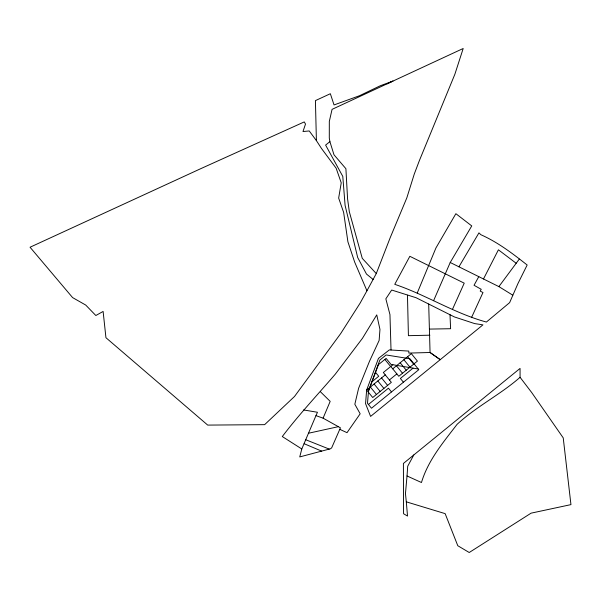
<?xml version="1.0" encoding="UTF-8"?>
<svg xmlns="http://www.w3.org/2000/svg" width="601" height="601" viewBox="0 0 601 601"><rect width="100%" height="100%" fill="white"/><g stroke="black" fill="none" stroke-linecap="round" stroke-linejoin="round"><path stroke-width="0.9" d="M316.404 140.626L309.237 130.943L302.987 131.536L305.503 124.061L304.256 121.913L200.749 168.671L30.05 247.229L72.601 297.6L85.725 305.06L95.837 315.517L103.117 311.438L105.941 337.709L207.706 425.095L264.628 424.659L294.513 396.48L340.677 333.6L360.067 303.212L366.948 290.779L354.65 262.051L347.904 241.797L343.637 212.393L338.656 198.075L341.233 182.832L336.162 168.242L321.512 148.507L316.404 140.626L315.42 100.615L330.355 93.718L334.043 104.942L359.526 95.717L380.268 85.763L392.971 81.067L386.916 83.9M407.02 475.969L407.711 466.226L413.819 454.942L520.06 368.421L520.075 377.3L531.742 392.603L563.227 437.881L570.95 504.622L531.089 513.156L469.223 552.507L457.782 545.716L445.146 513.637L406.306 501.835L405.465 493.594L407.02 475.969L421.466 482.52C428.04 460.366 443.2 442.389 457.06 424.366C476.323 406.501 500.28 394.677 520.075 377.3M301.8 448.97L299.741 456.925L330.527 448.759L331.677 447.835L340.429 427.829L323.09 418.161L315.961 415.644L301.8 448.97L282.29 436.551C298.802 414.765 317.531 394.819 335.275 374.19L362.448 338.325L376.752 314.879L379.96 329.408L379.133 340.444L369.487 361.291L358.624 388.216L354.838 404.263L360.164 413.796L347.017 432.667L339.79 429.347M368.473 391.371L378.42 364.672L386.12 358.399L391.026 364.424L418.243 369.006M376.271 273.583L390.259 237.545L406.809 197.917L414.262 174.087L419.393 160.557L454.852 74.306L463.191 48.493L332.068 109.359L329.318 121.394L329.295 138.095L329.911 141.648L333.991 154.795L345.906 168.708L347.573 198.841L349.309 211.695L362.26 258.34L376.271 273.583L366.948 290.779M452.47 309.35L464.227 283.154L409.844 256.304L394.759 284.326C426.117 294.911 454.386 313.324 486.397 322.046L509.64 302.626L517.927 283.612L527.152 265.011C512.638 253.539 497.883 242.271 480.853 234.706L478.952 232.865L458.931 266.806M417.259 292.95L435.943 247.943L455.874 213.693L471.747 225.916L450.224 262.494L433.576 300.718M323.09 418.161L330.182 401.363L320.401 391.732M315.961 415.644L317.463 412.263L303.625 409.957M471.477 317.651L482.986 292.514L480.214 291.124L481.221 289.299L474.046 285.28L478.779 276.648M483.482 278.977L498.409 249.813L516.184 263.261M450.224 262.494L498.883 286.609L519.294 259.069M413.819 454.942L403.399 463.469L403.572 513.75L407.523 516.049L406.306 501.835M372.087 381.68L378.728 376.264L375.55 372.365M392.889 364.724L383.325 372.515L391.341 382.349L372.718 397.524L366.648 390.072L378.435 358.429L389.358 349.91L408.785 351.089L408.86 353.087L430.061 352.494L440.232 359.668L430.061 352.494L428.693 304.001M385.271 374.896L366.648 390.072L365.551 403.624L370.592 416.41L482.934 324.871L474.625 323.586L454.409 316.937L416.11 297.735L391.679 290.035L385.842 298.832L389.951 314.571L391.026 350.015M392.723 368.826L411.347 353.651L417.417 361.103L398.794 376.279L390.778 366.445M389.395 379.96L396.848 373.89M368.436 404.481L388.441 388.178L391.506 391.935M413.007 368.165L400.364 378.465L403.421 382.221M329.911 141.648L325.607 145.089L342.788 176.393L345.094 205.377L357.685 257.513L366.49 274.064L373.251 279.555M308.583 433.223L338.355 426.672M429.888 335.193L408.417 335.674L407.463 295.204M429.775 329.085L450.607 328.717L449.991 314.593M305.774 439.759L329.25 449.097M304.144 443.718L321.633 451.111M498.883 286.609L512.758 295.166M407.621 356.686L413.691 364.138M403.895 359.721L409.965 367.173M400.168 362.756L406.238 370.208M396.442 365.791L402.512 373.244M384.85 359.436L390.65 366.55M381.545 377.931L387.615 385.384M377.819 380.966L383.889 388.419M374.1 384.001L380.17 391.454M370.374 387.036L376.444 394.489M368.541 390.492L367.496 403.331L371.493 408.237L418.799 369.69L409.905 358.767L386.127 354.958L379.885 360.052L368.541 390.492"/></g></svg>
